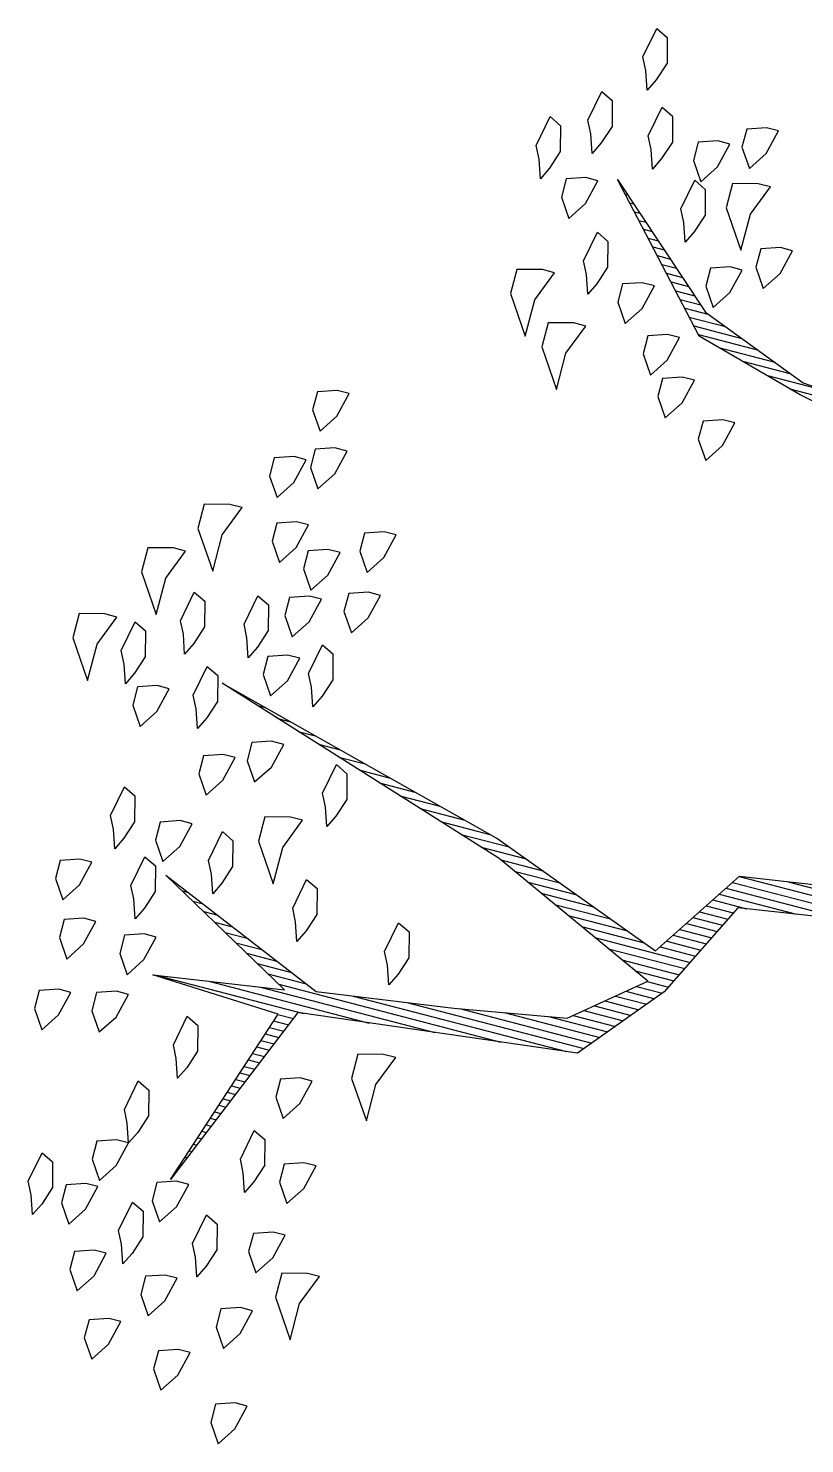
# Model space of a CAD drawing. Header units: millimetres. Extents: x 216896 to 446004, y 63591 to 243769.
# Drawn here: x 223395 to 225567, y 129522 to 133478 of the extents above; entities that cross this region are included whole.
import ezdxf

# ---------------------------------------------------------------- set-up
doc = ezdxf.new("R2010")
doc.units = ezdxf.units.MM
doc.layers.add('trees', color=7, linetype='Continuous', true_color=0x547000)

# ---------------------------------------------------------------- blocks, each defined once
blk = doc.blocks.new('*X39')
at = {"color": 0}
for p, q in [((16.5321, 17.11), (16.5325, 17.11)), ((16.5355, 17.1), (16.5367, 17.1)), ((16.5388, 17.09), (16.5409, 17.09)), ((16.5421, 17.08), (16.5451, 17.08)), ((16.5454, 17.07), (16.5493, 17.07)), ((16.5488, 17.06), (16.5535, 17.06)), ((16.5521, 17.05), (16.5577, 17.05)), ((16.5554, 17.04), (16.5619, 17.04)), ((16.5588, 17.03), (16.566, 17.03)), ((16.5621, 17.02), (16.5702, 17.02)), ((16.5654, 17.01), (16.5744, 17.01)), ((16.5688, 17), (16.5786, 17)), ((16.5721, 16.99), (16.5828, 16.99)), ((16.5754, 16.98), (16.587, 16.98)), ((16.5788, 16.97), (16.5912, 16.97)), ((16.5821, 16.96), (16.5954, 16.96)), ((16.5854, 16.95), (16.5996, 16.95)), ((16.5888, 16.94), (16.6038, 16.94)), ((16.5921, 16.93), (16.608, 16.93)), ((16.5954, 16.92), (16.6122, 16.92)), ((16.5988, 16.91), (16.6164, 16.91)), ((16.6021, 16.9), (16.6206, 16.9)), ((16.6054, 16.89), (16.6248, 16.89)), ((16.6088, 16.88), (16.629, 16.88)), ((16.6121, 16.87), (16.6331, 16.87)), ((16.443, 16.85), (16.6488, 16.85)), ((16.6154, 16.86), (16.6373, 16.86)), ((16.513, 16.84), (16.7388, 16.84)), ((16.583, 16.83), (16.8288, 16.83)), ((16.5885, 16.81), (16.6422, 16.81)), ((16.6062, 16.82), (16.9188, 16.82)), ((16.7083, 16.81), (17.0088, 16.81)), ((16.5531, 16.79), (16.5956, 16.79)), ((16.5708, 16.8), (16.6189, 16.8)), ((16.7816, 16.8), (17.0309, 16.8)), ((16.8532, 16.79), (17.0394, 16.79)), ((16.5178, 16.77), (16.5489, 16.77)), ((16.5355, 16.78), (16.5722, 16.78)), ((16.9132, 16.78), (17.0478, 16.78)), ((16.9732, 16.77), (17.0563, 16.77)), ((16.4824, 16.75), (16.5022, 16.75)), ((16.5001, 16.76), (16.5256, 16.76)), ((17.0054, 16.76), (17.0647, 16.76)), ((17.0177, 16.75), (17.0732, 16.75)), ((16.447, 16.73), (16.4556, 16.73)), ((16.4647, 16.74), (16.4789, 16.74)), ((17.0299, 16.74), (17.0817, 16.74)), ((17.0421, 16.73), (17.0901, 16.73)), ((16.4293, 16.72), (16.4322, 16.72)), ((17.0543, 16.72), (17.0986, 16.72)), ((17.0665, 16.71), (17.1071, 16.71)), ((17.0788, 16.7), (17.1155, 16.7)), ((17.091, 16.69), (17.1213, 16.69)), ((17.0504, 16.67), (17.1313, 16.67)), ((17.0719, 16.68), (17.1263, 16.68)), ((17.0073, 16.65), (17.1413, 16.65)), ((17.0288, 16.66), (17.1363, 16.66)), ((16.9642, 16.63), (17.0477, 16.63)), ((16.9858, 16.64), (17.0741, 16.64)), ((17.0964, 16.64), (17.1463, 16.64)), ((17.1031, 16.63), (17.1513, 16.63)), ((16.9427, 16.62), (17.0214, 16.62)), ((17.1097, 16.62), (17.1563, 16.62)), ((16.8996, 16.6), (16.9686, 16.6)), ((16.9211, 16.61), (16.995, 16.61)), ((17.1164, 16.61), (17.1613, 16.61)), ((17.1231, 16.6), (17.1663, 16.6)), ((16.8565, 16.58), (16.9159, 16.58)), ((16.8781, 16.59), (16.9423, 16.59)), ((17.1297, 16.59), (17.1713, 16.59)), ((17.1364, 16.58), (17.1763, 16.58)), ((16.7953, 16.56), (16.8632, 16.56)), ((16.8265, 16.57), (16.8895, 16.57)), ((17.1431, 16.57), (17.1813, 16.57)), ((17.1497, 16.56), (17.1971, 16.56)), ((16.7328, 16.54), (16.7955, 16.54)), ((16.764, 16.55), (16.8332, 16.55)), ((17.1564, 16.55), (17.2651, 16.55)), ((17.163, 16.54), (17.3331, 16.54)), ((16.6703, 16.52), (16.7201, 16.52)), ((16.7015, 16.53), (16.7578, 16.53)), ((17.1697, 16.53), (17.401, 16.53)), ((17.1764, 16.52), (17.469, 16.52)), ((16.6078, 16.5), (16.6447, 16.5)), ((16.639, 16.51), (16.6824, 16.51)), ((17.2412, 16.51), (17.7938, 16.51)), ((16.5453, 16.48), (16.5693, 16.48)), ((16.5765, 16.49), (16.607, 16.49)), ((16.4828, 16.46), (16.494, 16.46)), ((16.514, 16.47), (16.5317, 16.47)), ((16.4515, 16.45), (16.4563, 16.45)), ((17.0761, 15.86), (17.2435, 15.86)), ((17.0041, 15.84), (17.0729, 15.84)), ((17.0401, 15.85), (17.1235, 15.85)), ((16.9681, 15.83), (17.0472, 15.83)), ((16.9281, 15.81), (16.9958, 15.81)), ((16.9371, 15.82), (17.0215, 15.82)), ((16.91, 15.79), (16.9444, 15.79)), ((16.919, 15.8), (16.9701, 15.8)), ((16.8919, 15.77), (16.9189, 15.77)), ((16.9009, 15.78), (16.9301, 15.78)), ((16.8738, 15.75), (16.8965, 15.75)), ((16.8829, 15.76), (16.9077, 15.76)), ((16.8557, 15.73), (16.8742, 15.73)), ((16.8648, 15.74), (16.8853, 15.74)), ((16.8376, 15.71), (16.8518, 15.71)), ((16.8467, 15.72), (16.863, 15.72)), ((16.8195, 15.69), (16.8295, 15.69)), ((16.8286, 15.7), (16.8406, 15.7)), ((16.8014, 15.67), (16.8071, 15.67)), ((16.8105, 15.68), (16.8183, 15.68)), ((16.7833, 15.65), (16.7848, 15.65)), ((16.7924, 15.66), (16.7959, 15.66))]:
    blk.add_line(p, q, dxfattribs=at)
blk = doc.blocks.new('ar')
at = {"color": 0}
for points in [[(-0.2485, -0.0308), (-0.5376, 0.0117), (-0.6056, 0.1478), (-0.6992, 0.2583), (-1.0819, 0.3008), (-1.1924, 0.5645), (-1.1074, 0.3094), (-1.2859, 0.3008), (-1.1074, 0.2753), (-1.303, 0.1648), (-1.0648, 0.2668), (-0.8778, 0.2413), (-0.7247, 0.2158), (-0.6311, 0.1393), (-0.8693, 0.0287), (-1.2944, -0.1073), (-0.8778, 0.0032), (-0.6311, 0.0968), (-0.5461, -0.0308), (-0.2485, -0.0733)], [(-0.427, -0.6431), (-0.6311, -0.6856), (-0.7842, -0.7281), (-0.9458, -0.9067), (-0.7842, -0.7622), (-0.6311, -0.7026), (-0.427, -0.6856)]]:
    blk.add_lwpolyline(points, dxfattribs=at)
for points in [[(-1.0308, 0.8366), (-1.0563, 0.8451), (-1.0563, 0.8706), (-1.0393, 0.8961), (-1.0223, 0.8706), (-1.0138, 0.8366)], [(-1.1244, 0.7856), (-1.1499, 0.7941), (-1.1499, 0.8196), (-1.1329, 0.8451), (-1.1159, 0.8196), (-1.1074, 0.7856)], [(-1.2264, 0.7686), (-1.2519, 0.7771), (-1.2519, 0.8026), (-1.2349, 0.8281), (-1.2179, 0.8026), (-1.2094, 0.7686)], [(-1.1669, 0.692), (-1.1924, 0.7005), (-1.1924, 0.7261), (-1.1754, 0.7516), (-1.1584, 0.7261), (-1.1499, 0.692)], [(-1.0563, 0.709), (-1.0819, 0.7175), (-1.0819, 0.7431), (-1.0648, 0.7686), (-1.0478, 0.7431), (-1.0393, 0.709)], [(-1.2689, 0.6835), (-1.2944, 0.692), (-1.2944, 0.7175), (-1.2774, 0.7431), (-1.2604, 0.7175), (-1.2519, 0.6835)], [(-0.9798, 0.641), (-1.0138, 0.6495), (-1.0138, 0.6835), (-0.9798, 0.7346), (-0.9798, 0.6835), (-0.9628, 0.641)], [(-1.2349, 0.6665), (-1.2434, 0.6495), (-1.2349, 0.607), (-1.2179, 0.6155), (-1.2094, 0.6495), (-1.2179, 0.675), (-1.2264, 0.692)], [(-1.1329, 0.658), (-1.1414, 0.641), (-1.1329, 0.5985), (-1.1159, 0.607), (-1.1074, 0.641), (-1.1159, 0.6665), (-1.1244, 0.6835)], [(-1.371, 0.6325), (-1.3795, 0.6155), (-1.371, 0.573), (-1.354, 0.5815), (-1.3455, 0.6155), (-1.354, 0.641), (-1.3625, 0.658)], [(-1.303, 0.5985), (-1.3285, 0.607), (-1.3285, 0.6325), (-1.3115, 0.658), (-1.2944, 0.6325), (-1.2859, 0.5985)], [(-1.0393, 0.5985), (-1.0648, 0.607), (-1.0648, 0.6325), (-1.0478, 0.658), (-1.0308, 0.6325), (-1.0223, 0.5985)], [(-1.1839, 0.5645), (-1.2094, 0.573), (-1.2094, 0.5985), (-1.1924, 0.624), (-1.1754, 0.5985), (-1.1669, 0.5645)], [(-1.2774, 0.5305), (-1.303, 0.539), (-1.303, 0.5645), (-1.2859, 0.59), (-1.2689, 0.5645), (-1.2604, 0.5305)], [(-1.0989, 0.5305), (-1.1074, 0.5135), (-1.0989, 0.4709), (-1.0819, 0.4794), (-1.0733, 0.5135), (-1.0819, 0.539), (-1.0904, 0.556)], [(-1.0223, 0.4964), (-1.0478, 0.5049), (-1.0478, 0.5305), (-1.0308, 0.556), (-1.0138, 0.5305), (-1.0053, 0.4964)], [(-1.2689, 0.5049), (-1.2774, 0.4879), (-1.2689, 0.4454), (-1.2519, 0.4539), (-1.2434, 0.4879), (-1.2519, 0.5135), (-1.2604, 0.5305)], [(-1.0563, 0.3859), (-1.0819, 0.3944), (-1.0819, 0.4199), (-1.0648, 0.4454), (-1.0478, 0.4199), (-1.0393, 0.3859)], [(-1.2264, 0.4029), (-1.2349, 0.3859), (-1.2264, 0.3434), (-1.2094, 0.3519), (-1.2009, 0.3859), (-1.2094, 0.4114), (-1.2179, 0.4284)], [(-1.405, 0.3519), (-1.4305, 0.3604), (-1.4305, 0.3859), (-1.4135, 0.4114), (-1.3965, 0.3859), (-1.388, 0.3519)], [(-0.9543, 0.3264), (-0.9883, 0.3349), (-0.9883, 0.3689), (-0.9543, 0.4199), (-0.9543, 0.3689), (-0.9373, 0.3264)], [(-1.3285, 0.3349), (-1.354, 0.3434), (-1.354, 0.3689), (-1.337, 0.3944), (-1.32, 0.3689), (-1.3115, 0.3349)], [(-1.3965, 0.2498), (-1.422, 0.2583), (-1.422, 0.2838), (-1.405, 0.3094), (-1.388, 0.2838), (-1.3795, 0.2498)], [(-1.3115, 0.2498), (-1.337, 0.2583), (-1.337, 0.2838), (-1.32, 0.3094), (-1.303, 0.2838), (-1.2944, 0.2498)], [(-1.422, 0.1733), (-1.4475, 0.1818), (-1.4475, 0.2073), (-1.4305, 0.2328), (-1.4135, 0.2073), (-1.405, 0.1733)], [(-1.337, 0.2073), (-1.3455, 0.1903), (-1.337, 0.1478), (-1.32, 0.1563), (-1.3115, 0.1903), (-1.32, 0.2158), (-1.3285, 0.2328)], [(-0.9798, 0.2073), (-0.9883, 0.1903), (-0.9798, 0.1478), (-0.9628, 0.1563), (-0.9543, 0.1903), (-0.9628, 0.2158), (-0.9713, 0.2328)], [(-1.1159, 0.1818), (-1.1244, 0.1648), (-1.1159, 0.1223), (-1.0989, 0.1308), (-1.0904, 0.1648), (-1.0989, 0.1903), (-1.1074, 0.2073)], [(-1.2434, 0.1478), (-1.2519, 0.1308), (-1.2434, 0.0882), (-1.2264, 0.0968), (-1.2179, 0.1308), (-1.2264, 0.1563), (-1.2349, 0.1733)], [(-1.388, 0.1223), (-1.3965, 0.1053), (-1.388, 0.0627), (-1.371, 0.0712), (-1.3625, 0.1053), (-1.371, 0.1308), (-1.3795, 0.1478)], [(-1.303, 0.0882), (-1.3285, 0.0968), (-1.3285, 0.1223), (-1.3115, 0.1478), (-1.2944, 0.1223), (-1.2859, 0.0882)], [(-1.1584, 0.0457), (-1.1924, 0.0542), (-1.1924, 0.0882), (-1.1584, 0.1393), (-1.1584, 0.0882), (-1.1414, 0.0457)], [(-1.2689, -0.0138), (-1.2944, -0.0053), (-1.2944, 0.0202), (-1.2774, 0.0457), (-1.2604, 0.0202), (-1.2519, -0.0138)], [(-1.1159, 0.0202), (-1.1244, 0.0032), (-1.1159, -0.0393), (-1.0989, -0.0308), (-1.0904, 0.0032), (-1.0989, 0.0287), (-1.1074, 0.0457)], [(-1.2094, -0.0478), (-1.2349, -0.0393), (-1.2349, -0.0138), (-1.2179, 0.0117), (-1.2009, -0.0138), (-1.1924, -0.0478)], [(-1.3795, -0.0818), (-1.405, -0.0733), (-1.405, -0.0478), (-1.388, -0.0223), (-1.371, -0.0478), (-1.3625, -0.0818)], [(-1.32, -0.0648), (-1.3285, -0.0818), (-1.32, -0.1244), (-1.303, -0.1159), (-1.2944, -0.0818), (-1.303, -0.0563), (-1.3115, -0.0393)], [(-1.473, -0.1584), (-1.507, -0.1499), (-1.507, -0.1159), (-1.473, -0.0648), (-1.473, -0.1159), (-1.456, -0.1584)], [(-1.4305, -0.0988), (-1.439, -0.1159), (-1.4305, -0.1584), (-1.4135, -0.1499), (-1.405, -0.1159), (-1.4135, -0.0903), (-1.422, -0.0733)], [(-1.2179, -0.1669), (-1.2434, -0.1584), (-1.2434, -0.1329), (-1.2264, -0.1073), (-1.2094, -0.1329), (-1.2009, -0.1669)], [(-1.1754, -0.1329), (-1.1839, -0.1499), (-1.1754, -0.1924), (-1.1584, -0.1839), (-1.1499, -0.1499), (-1.1584, -0.1244), (-1.1669, -0.1073)], [(-1.3625, -0.1584), (-1.371, -0.1754), (-1.3625, -0.2179), (-1.3455, -0.2094), (-1.337, -0.1754), (-1.3455, -0.1499), (-1.354, -0.1329)], [(-1.2774, -0.1754), (-1.2859, -0.1924), (-1.2774, -0.2349), (-1.2604, -0.2264), (-1.2519, -0.1924), (-1.2604, -0.1669), (-1.2689, -0.1499)], [(-1.405, -0.2689), (-1.439, -0.2604), (-1.439, -0.2264), (-1.405, -0.1754), (-1.405, -0.2264), (-1.388, -0.2689)], [(-1.2094, -0.2519), (-1.2349, -0.2434), (-1.2349, -0.2179), (-1.2179, -0.1924), (-1.2009, -0.2179), (-1.1924, -0.2519)], [(-1.1329, -0.2774), (-1.1584, -0.2689), (-1.1584, -0.2434), (-1.1414, -0.2179), (-1.1244, -0.2434), (-1.1159, -0.2774)], [(-1.3455, -0.3455), (-1.3795, -0.337), (-1.3795, -0.3029), (-1.3455, -0.2519), (-1.3455, -0.3029), (-1.3285, -0.3455)], [(-1.2009, -0.3199), (-1.2264, -0.3114), (-1.2264, -0.2859), (-1.2094, -0.2604), (-1.1924, -0.2859), (-1.1839, -0.3199)], [(-1.2519, -0.3455), (-1.2774, -0.337), (-1.2774, -0.3114), (-1.2604, -0.2859), (-1.2434, -0.3114), (-1.2349, -0.3455)], [(-1.1329, -0.3625), (-1.1584, -0.354), (-1.1584, -0.3285), (-1.1414, -0.3029), (-1.1244, -0.3285), (-1.1159, -0.3625)], [(-1.2774, -0.4305), (-1.303, -0.422), (-1.303, -0.3965), (-1.2859, -0.371), (-1.2689, -0.3965), (-1.2604, -0.4305)], [(-1.2264, -0.456), (-1.2519, -0.4475), (-1.2519, -0.422), (-1.2349, -0.3965), (-1.2179, -0.422), (-1.2094, -0.456)], [(-1.2434, -0.5326), (-1.2689, -0.524), (-1.2689, -0.4985), (-1.2519, -0.473), (-1.2349, -0.4985), (-1.2264, -0.5326)], [(-0.7247, -0.6261), (-0.7502, -0.6176), (-0.7502, -0.5921), (-0.7332, -0.5666), (-0.7162, -0.5921), (-0.7077, -0.6261)], [(-0.9543, -0.7026), (-0.9883, -0.6941), (-0.9883, -0.6601), (-0.9543, -0.6091), (-0.9543, -0.6601), (-0.9373, -0.7026)], [(-0.7927, -0.6686), (-0.8182, -0.6601), (-0.8182, -0.6346), (-0.8012, -0.6091), (-0.7842, -0.6346), (-0.7757, -0.6686)], [(-1.0138, -0.7622), (-1.0478, -0.7537), (-1.0478, -0.7196), (-1.0138, -0.6686), (-1.0138, -0.7196), (-0.9968, -0.7622)], [(-0.8267, -0.7196), (-0.8522, -0.7111), (-0.8522, -0.6856), (-0.8352, -0.6601), (-0.8182, -0.6856), (-0.8097, -0.7196)], [(-0.8778, -0.7792), (-0.9033, -0.7707), (-0.9033, -0.7452), (-0.8863, -0.7196), (-0.8693, -0.7452), (-0.8607, -0.7792)], [(-0.9543, -0.7707), (-0.9628, -0.7877), (-0.9543, -0.8302), (-0.9373, -0.8217), (-0.9288, -0.7877), (-0.9373, -0.7622), (-0.9458, -0.7452)], [(-0.7672, -0.8302), (-0.7927, -0.8217), (-0.7927, -0.7962), (-0.7757, -0.7707), (-0.7587, -0.7962), (-0.7502, -0.8302)], [(-0.7077, -0.8727), (-0.7332, -0.8642), (-0.7332, -0.8387), (-0.7162, -0.8132), (-0.6992, -0.8387), (-0.6907, -0.8727)], [(-0.9883, -0.8982), (-1.0138, -0.8897), (-1.0138, -0.8642), (-0.9968, -0.8387), (-0.9798, -0.8642), (-0.9713, -0.8982)], [(-0.8437, -0.8727), (-0.8522, -0.8897), (-0.8437, -0.9322), (-0.8267, -0.9237), (-0.8182, -0.8897), (-0.8267, -0.8642), (-0.8352, -0.8472)], [(-0.7587, -0.9493), (-0.7927, -0.9407), (-0.7927, -0.9067), (-0.7587, -0.8557), (-0.7587, -0.9067), (-0.7417, -0.9493)], [(-1.0563, -0.9067), (-1.0648, -0.9237), (-1.0563, -0.9663), (-1.0393, -0.9578), (-1.0308, -0.9237), (-1.0393, -0.8982), (-1.0478, -0.8812)], [(-0.9968, -0.9578), (-1.0053, -0.9748), (-0.9968, -1.0173), (-0.9798, -1.0088), (-0.9713, -0.9748), (-0.9798, -0.9493), (-0.9883, -0.9322)], [(-0.9118, -0.9578), (-0.9203, -0.9748), (-0.9118, -1.0173), (-0.8948, -1.0088), (-0.8863, -0.9748), (-0.8948, -0.9493), (-0.9033, -0.9322)], [(-0.8267, -0.9918), (-0.8522, -0.9833), (-0.8522, -0.9578), (-0.8352, -0.9322), (-0.8182, -0.9578), (-0.8097, -0.9918)], [(-0.7672, -1.0258), (-0.7927, -1.0173), (-0.7927, -0.9918), (-0.7757, -0.9663), (-0.7587, -0.9918), (-0.7502, -1.0258)], [(-0.9458, -1.0598), (-0.9543, -1.0768), (-0.9458, -1.1193), (-0.9288, -1.1108), (-0.9203, -1.0768), (-0.9288, -1.0513), (-0.9373, -1.0343)]]:
    blk.add_lwpolyline(points, close=True, dxfattribs=at)
blk.add_blockref('*X39', (-17.723, -16.55), dxfattribs=at)

msp = doc.modelspace()

# ---------------------------------------------------------------- block references
at = {"layer": 'trees', "xscale": -2052.686633128435, "yscale": 2052.686633134736, "zscale": 2052.68663314671, "rotation": 165.4174624421586}
msp.add_blockref('ar', (226453.9, 130765.2), dxfattribs=at)

doc.saveas('drawing.dxf')
